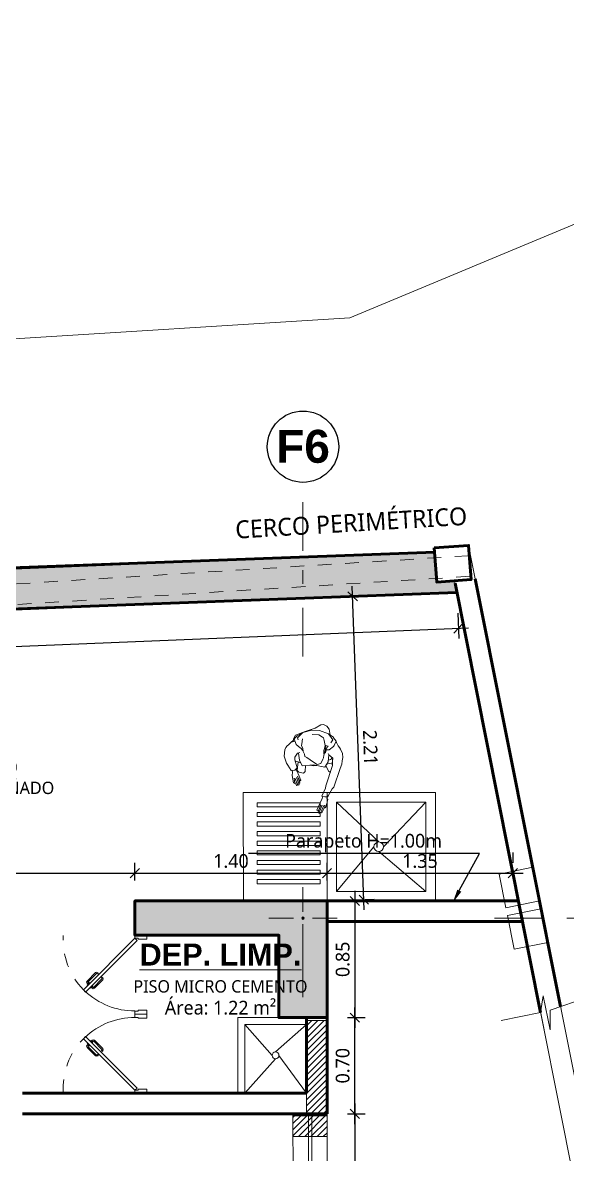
# Model space of a CAD drawing. Header units: metres. Extents: x 28 to 239, y -1 to 113.
# Drawn here: x 127.92 to 131.89, y 93.02 to 101.26 of the extents above; entities that cross this region are included whole.
import ezdxf
from ezdxf import colors
from ezdxf.entities.mleader import LeaderData, LeaderLine
from ezdxf.math import Vec2, Vec3

# ---------------------------------------------------------------- set-up
doc = ezdxf.new("R2010")
doc.units = ezdxf.units.M
doc.set_wipeout_variables(frame=1)
for name, pattern in [('CONTINUA', [0]), ('DASHED2', [0.375, 0.25, -0.125]), ('Dot & Dashed', [0.670278, 0.352778, -0.176389, 0, -0.141111])]:
    doc.linetypes.add(name, pattern=pattern)
for name, color, linetype, lineweight in [('COLUMNAS 50', 32, 'Continuous', 70), ('COLUMNETASSS', 211, 'Continuous', 20), ('Cotas varias El', 253, 'Continuous', 13), ('GRAFO 0 BLANCO', 7, 'Continuous', 0), ('GRAFO 4', 7, 'Continuous', 30), ('Letras El', 9, 'Continuous', 5), ('letras sr', 7, 'Continuous', 5), ('Mobiliario S', 133, 'Continuous', 15), ('Muros Bajos El', 200, 'Continuous', 18), ('Muros el', 144, 'Continuous', 60), ('PERSONAS', 8, 'Continuous', 0), ('PISTA', 1, 'Continuous', 5), ('Proyeccciones', 1, 'DASHED2', 18), ('Puertas El', 21, 'Continuous', 15), ('Sanitarios el', 141, 'Continuous', 15), ('Structural - Bearing_Pen_No__20', 1, 'Continuous', 0), ('texturas', 252, 'Continuous', 0), ('Vanos', 140, 'Continuous', 5)]:
    doc.layers.add(name, color=color, linetype=linetype, lineweight=lineweight)
doc.layers.add('Mobiliario', color=7, linetype='Continuous', lineweight=0, true_color=0x7f7f7f)
doc.styles.add('Generales', font='trebuc.ttf', dxfattribs={"height": 0.1})
doc.styles.add('GENERATED_STYLE_1', font='arialbd.ttf')
doc.styles.add('Santa Rosa 1 50', font='trebuc.ttf')
doc.dimstyles.new('COTAS', dxfattribs={"dimscale": 0.75, "dimtxt": 0.1, "dimasz": 0.09, "dimexe": 0.1, "dimexo": 0.2, "dimgap": 0.05, "dimtad": 1, "dimzin": 1, "dimdsep": 46, "dimtxsty": 'Generales', "dimblk": 'OBLIQUE', "dimcen": 2.5, "dimdle": 0.1, "dimadec": 0, "dimazin": 0, "dimtfac": 1, "dimtmove": 0, "dimatfit": 0, "dimfxl": 1, "dimarcsym": 0})

# ---------------------------------------------------------------- blocks, each defined once
blk = doc.blocks.new('PUERTAS DESP')
at = {"layer": 'Puertas El'}
for p, q in [((22.838, -9.194), (22.833, -9.199)), ((22.915, -9.303), (22.833, -9.221)), ((22.877, -9.155), (22.882, -9.15)), ((22.986, -9.232), (22.904, -9.15)), ((22.986, -9.254), (22.983, -9.257)), ((22.937, -9.303), (22.94, -9.3)), ((22.915, -9.808), (22.833, -9.89)), ((22.937, -9.808), (22.94, -9.811)), ((22.838, -9.917), (22.833, -9.912)), ((22.986, -9.879), (22.904, -9.961)), ((22.986, -9.857), (22.983, -9.853)), ((22.877, -9.956), (22.882, -9.961))]:
    blk.add_line(p, q, dxfattribs=at)
for points in [[(22.52, -8.787), (22.405, -8.787), (22.405, -8.825), (22.489, -8.825), (22.489, -8.815), (22.52, -8.815), (22.52, -8.787)], [(22.965, -9.254), (22.975, -9.265), (22.983, -9.257), (22.973, -9.247), (22.965, -9.254)], [(22.937, -9.282), (22.948, -9.292), (22.94, -9.3), (22.931, -9.29), (22.937, -9.282)], [(22.405, -9.517), (22.489, -9.517), (22.489, -9.525), (22.52, -9.525), (22.52, -9.555), (22.405, -9.555), (22.405, -9.517)], [(22.405, -9.594), (22.489, -9.594), (22.489, -9.586), (22.52, -9.586), (22.52, -9.555), (22.405, -9.555), (22.405, -9.594)], [(22.937, -9.829), (22.948, -9.818), (22.94, -9.811), (22.931, -9.821), (22.937, -9.829)], [(22.965, -9.856), (22.975, -9.846), (22.983, -9.853), (22.973, -9.863), (22.965, -9.856)], [(22.52, -10.324), (22.405, -10.324), (22.405, -10.286), (22.489, -10.286), (22.489, -10.296), (22.52, -10.296), (22.52, -10.324)]]:
    blk.add_lwpolyline(points, dxfattribs=at)
for points in [[(22.498, -8.837), (23, -9.339), (23.022, -9.317), (22.52, -8.815)], [(22.954, -9.249), (22.956, -9.246), (22.984, -9.273), (22.981, -9.276)], [(22.932, -9.271), (22.929, -9.273), (22.956, -9.301), (22.959, -9.298)], [(22.498, -10.274), (23, -9.772), (23.022, -9.794), (22.52, -10.296)], [(22.932, -9.84), (22.929, -9.837), (22.956, -9.81), (22.959, -9.813)], [(22.954, -9.862), (22.956, -9.865), (22.984, -9.837), (22.981, -9.835)]]:
    blk.add_lwpolyline(points, close=True, dxfattribs=at)
for points in [[(22.931, -9.29), (22.928, -9.293, -0.447405), (22.922, -9.293), (22.841, -9.212, -0.414214), (22.841, -9.207), (22.846, -9.202)], [(22.973, -9.247), (22.976, -9.245, 0.447405), (22.976, -9.239), (22.895, -9.158, 0.414214), (22.89, -9.158), (22.885, -9.163)], [(22.931, -9.821), (22.928, -9.818, 0.447405), (22.922, -9.817), (22.841, -9.898, 0.414214), (22.841, -9.904), (22.846, -9.909)], [(22.973, -9.863), (22.976, -9.866, -0.447405), (22.976, -9.872), (22.895, -9.953, -0.414214), (22.89, -9.953), (22.885, -9.948)]]:
    blk.add_lwpolyline(points, format="xyb", dxfattribs=at)
at = {"layer": 'Puertas El', "linetype": 'DASHED2', "ltscale": 0.35}
for centre, start, end in [((22.526, -8.831), 315.5256, 3.6191), ((22.526, -10.28), 356.3811, 44.4744)]:
    blk.add_arc(centre, 0.694, start, end, dxfattribs=at)
at = {"layer": 'Puertas El'}
for centre, radius, start, end in [((22.893, -9.161), 0.0154, 45, 135), ((22.844, -9.21), 0.0154, 135, 225), ((22.838, -9.202), 0.00833, 1.1782, 88.8218), ((22.885, -9.155), 0.00833, 181.1782, 268.8218), ((22.975, -9.243), 0.0154, 315, 45), ((22.52, -8.815), 0.709, 270, 313.4756), ((22.926, -9.292), 0.0154, 225, 315), ((22.52, -10.296), 0.709, 46.5244, 90), ((22.926, -9.819), 0.0154, 45, 135), ((22.844, -9.901), 0.0154, 135, 225), ((22.838, -9.908), 0.00833, 271.1782, 358.8218), ((22.975, -9.868), 0.0154, 315, 45), ((22.885, -9.956), 0.00833, 91.1782, 178.8218), ((22.893, -9.95), 0.0154, 225, 315)]:
    blk.add_arc(centre, radius, start, end, dxfattribs=at)
blk = doc.blocks.new('_Oblique')
at = {"color": 0, "linetype": 'ByBlock', "lineweight": -2}
blk.add_line((-0.5, -0.5), (0.5, 0.5), dxfattribs=at)
blk = doc.blocks.new('*D165')
at = {"layer": 'Cotas varias El', "color": 0, "linetype": 'CONTINUA', "lineweight": -2, "transparency": 16777216}
for p, q in [((125.318, 95.0645), (128.8161, 95.0645)), ((125.393, 95.0121), (125.393, 95.1395)), ((128.7411, 95.0121), (128.7411, 95.1395))]:
    blk.add_line(p, q, dxfattribs=at)
at = {"layer": 'Defpoints', "color": 0, "transparency": 16777216}
for p in [(128.7411, 95.0645), (125.393, 94.8621), (128.7411, 94.8621)]:
    blk.add_point(p, dxfattribs=at)
at = {"layer": 'Cotas varias El', "color": 0, "lineweight": -2, "transparency": 16777216, "xscale": 0.0675, "yscale": 0.0675, "zscale": 0.0675, "rotation": 180}
blk.add_blockref('_Oblique', (125.393, 95.0645), dxfattribs=at)
at = {"layer": 'Cotas varias El', "color": 0, "lineweight": -2, "transparency": 16777216, "xscale": 0.0675, "yscale": 0.0675, "zscale": 0.0675}
blk.add_blockref('_Oblique', (128.7411, 95.0645), dxfattribs=at)
at = {"layer": 'Cotas varias El', "color": 0, "transparency": 16777216, "insert": (127.0671, 95.1529), "char_height": 0.1, "attachment_point": 5, "style": 'Generales'}
blk.add_mtext('3.35', dxfattribs=at)
blk = doc.blocks.new('*D166')
at = {"layer": 'Cotas varias El', "color": 0, "linetype": 'CONTINUA', "lineweight": -2, "transparency": 16777216}
for p, q in [((128.6661, 95.0645), (130.2161, 95.0645)), ((128.7411, 95.0121), (128.7411, 95.1395)), ((130.1411, 95.0121), (130.1411, 95.1395))]:
    blk.add_line(p, q, dxfattribs=at)
at = {"layer": 'Defpoints', "color": 0, "transparency": 16777216}
for p in [(130.1411, 95.0645), (128.7411, 94.8621), (130.1411, 94.8621)]:
    blk.add_point(p, dxfattribs=at)
at = {"layer": 'Cotas varias El', "color": 0, "lineweight": -2, "transparency": 16777216, "xscale": 0.0675, "yscale": 0.0675, "zscale": 0.0675, "rotation": 180}
blk.add_blockref('_Oblique', (128.7411, 95.0645), dxfattribs=at)
at = {"layer": 'Cotas varias El', "color": 0, "lineweight": -2, "transparency": 16777216, "xscale": 0.0675, "yscale": 0.0675, "zscale": 0.0675}
blk.add_blockref('_Oblique', (130.1411, 95.0645), dxfattribs=at)
at = {"layer": 'Cotas varias El', "color": 0, "transparency": 16777216, "insert": (129.4411, 95.1529), "char_height": 0.1, "attachment_point": 5, "style": 'Generales'}
blk.add_mtext('1.40', dxfattribs=at)
blk = doc.blocks.new('*D167')
at = {"layer": 'Cotas varias El', "color": 0, "linetype": 'CONTINUA', "lineweight": -2, "transparency": 16777216}
for p, q in [((130.344, 94.9371), (130.344, 93.9371)), ((130.2911, 94.8621), (130.419, 94.8621)), ((130.2911, 94.0121), (130.419, 94.0121))]:
    blk.add_line(p, q, dxfattribs=at)
at = {"layer": 'Defpoints', "color": 0, "transparency": 16777216}
for p in [(130.1411, 94.8621), (130.1411, 94.0121), (130.344, 94.0121)]:
    blk.add_point(p, dxfattribs=at)
at = {"layer": 'Cotas varias El', "color": 0, "lineweight": -2, "transparency": 16777216, "xscale": 0.0675, "yscale": 0.0675, "zscale": 0.0675}
for p, rotation in [((130.344, 94.8621), 90), ((130.344, 94.0121), 270)]:
    blk.add_blockref('_Oblique', p, dxfattribs=dict(at, rotation=rotation))
at = {"layer": 'Cotas varias El', "color": 0, "transparency": 16777216, "insert": (130.2556, 94.4371), "char_height": 0.1, "attachment_point": 5, "rotation": 90, "style": 'Generales'}
blk.add_mtext('0.85', dxfattribs=at)
blk = doc.blocks.new('*D152')
at = {"layer": 'Cotas varias El', "color": 0, "linetype": 'CONTINUA', "lineweight": -2, "transparency": 16777216}
for p, q in [((130.344, 93.3872), (130.344, 91.3572)), ((130.2911, 93.3122), (130.419, 93.3122)), ((130.2911, 91.4322), (130.419, 91.4322))]:
    blk.add_line(p, q, dxfattribs=at)
at = {"layer": 'Defpoints', "color": 0, "transparency": 16777216}
for p in [(130.1411, 93.3122), (130.1411, 91.4322), (130.344, 91.4322)]:
    blk.add_point(p, dxfattribs=at)
at = {"layer": 'Cotas varias El', "color": 0, "lineweight": -2, "transparency": 16777216, "xscale": 0.0675, "yscale": 0.0675, "zscale": 0.0675}
for p, rotation in [((130.344, 93.3122), 90), ((130.344, 91.4322), 270)]:
    blk.add_blockref('_Oblique', p, dxfattribs=dict(at, rotation=rotation))
at = {"layer": 'Cotas varias El', "color": 0, "transparency": 16777216, "insert": (130.2556, 92.3722), "char_height": 0.1, "attachment_point": 5, "rotation": 90, "style": 'Generales'}
blk.add_mtext('1.88', dxfattribs=at)
blk = doc.blocks.new('*D170')
at = {"layer": 'Cotas varias El', "color": 0, "linetype": 'CONTINUA', "lineweight": -2, "transparency": 16777216}
for p, q in [((130.344, 93.2372), (130.344, 94.0871)), ((130.2911, 94.0121), (130.419, 94.0121)), ((130.2911, 93.3122), (130.419, 93.3122))]:
    blk.add_line(p, q, dxfattribs=at)
at = {"layer": 'Defpoints', "color": 0, "transparency": 16777216}
for p in [(130.1411, 94.0121), (130.344, 94.0121), (130.1411, 93.3122)]:
    blk.add_point(p, dxfattribs=at)
at = {"layer": 'Cotas varias El', "color": 0, "lineweight": -2, "transparency": 16777216, "xscale": 0.0675, "yscale": 0.0675, "zscale": 0.0675}
for p, rotation in [((130.344, 94.0121), 90), ((130.344, 93.3122), 270)]:
    blk.add_blockref('_Oblique', p, dxfattribs=dict(at, rotation=rotation))
at = {"layer": 'Cotas varias El', "color": 0, "transparency": 16777216, "insert": (130.2556, 93.6622), "char_height": 0.1, "attachment_point": 5, "rotation": 90, "style": 'Generales'}
blk.add_mtext('0.70', dxfattribs=at)
blk = doc.blocks.new('A$C0F2E3FFB')
at = {"layer": 'PERSONAS'}
for p, q in [((0.3161, 0.6969), (0.312, 0.6932)), ((0.312, 0.6932), (0.3311, 0.6321)), ((0.321, 0.6986), (0.3161, 0.6969)), ((0.3306, 0.6777), (0.321, 0.6986)), ((0.3264, 0.709), (0.3224, 0.7063)), ((0.3224, 0.7063), (0.3379, 0.6502)), ((0.3322, 0.7087), (0.3264, 0.709)), ((0.3356, 0.7182), (0.3307, 0.7165)), ((0.3307, 0.7165), (0.3485, 0.6496)), ((0.3355, 0.6978), (0.3322, 0.7087)), ((0.3405, 0.7189), (0.3356, 0.7182)), ((0.349, 0.6961), (0.3405, 0.7189)), ((0.3498, 0.7116), (0.3459, 0.7099)), ((0.3459, 0.7099), (0.3621, 0.6499)), ((0.3547, 0.7123), (0.3498, 0.7116)), ((0.3714, 0.6601), (0.3547, 0.7123)), ((0.3717, 0.6668), (0.3708, 0.6485)), ((0.3758, 0.6695), (0.3717, 0.6668)), ((0.3802, 0.6625), (0.3758, 0.6695)), ((0.3844, 0.6313), (0.3802, 0.6625)), ((0.3311, 0.6321), (0.3429, 0.5966)), ((0.3642, 0.5806), (0.339, 0.5783)), ((0.339, 0.5783), (0.3603, 0.5098)), ((0.3429, 0.5966), (0.3461, 0.5848)), ((0.3461, 0.5848), (0.3482, 0.5792)), ((0.3837, 0.5776), (0.3642, 0.5806)), ((0.3812, 0.5878), (0.3895, 0.599)), ((0.3824, 0.5778), (0.3812, 0.5878)), ((0.39, 0.5699), (0.3837, 0.5776)), ((0.3895, 0.599), (0.3844, 0.6313)), ((0.4149, 0.5094), (0.39, 0.5699)), ((0.0907, 0.4652), (0.0804, 0.4366)), ((0.0999, 0.4938), (0.0907, 0.4652)), ((0.1039, 0.4965), (0.0999, 0.4938)), ((0.0999, 0.457), (0.1058, 0.477)), ((0.1098, 0.4982), (0.1039, 0.4965)), ((0.1058, 0.477), (0.1098, 0.4982)), ((0.1242, 0.5139), (0.1071, 0.4828)), ((0.1078, 0.4585), (0.1337, 0.5105)), ((0.1179, 0.4483), (0.1451, 0.505)), ((0.1356, 0.5085), (0.1214, 0.4858)), ((0.1291, 0.5146), (0.1242, 0.5139)), ((0.1252, 0.4392), (0.15, 0.4883)), ((0.129, 0.4196), (0.1547, 0.4667)), ((0.1337, 0.5105), (0.1291, 0.5146)), ((0.1405, 0.4917), (0.1309, 0.4755)), ((0.1473, 0.4729), (0.133, 0.4545)), ((0.1414, 0.5091), (0.1356, 0.5085)), ((0.1464, 0.4924), (0.1405, 0.4917)), ((0.1451, 0.505), (0.1414, 0.5091)), ((0.15, 0.4883), (0.1464, 0.4924)), ((0.1522, 0.4736), (0.1473, 0.4729)), ((0.1547, 0.4667), (0.1522, 0.4736)), ((0.3603, 0.5098), (0.3622, 0.4901)), ((0.3622, 0.4901), (0.3984, 0.3221)), ((0.4263, 0.4942), (0.4149, 0.5094)), ((0.4614, 0.3392), (0.4263, 0.4942)), ((0.0703, 0.3968), (0.0366, 0.3577)), ((0.0985, 0.393), (0.0703, 0.3968)), ((0.0811, 0.4114), (0.0767, 0.396)), ((0.0804, 0.4366), (0.0811, 0.4114)), ((0.0884, 0.3102), (0.114, 0.3706)), ((0.114, 0.3706), (0.0985, 0.393)), ((0.1062, 0.3818), (0.111, 0.3895)), ((0.111, 0.3895), (0.1131, 0.3932)), ((0.1131, 0.3932), (0.129, 0.4196)), ((0.1321, 0.4039), (0.1179, 0.392)), ((0.1321, 0.4039), (0.1179, 0.392)), ((0.1179, 0.392), (0.1179, 0.3223)), ((0.1179, 0.392), (0.1179, 0.3223)), ((0.1711, 0.4086), (0.1321, 0.4039)), ((0.1711, 0.4086), (0.1321, 0.4039)), ((0.183, 0.3945), (0.1711, 0.4086)), ((0.183, 0.3945), (0.1711, 0.4086)), ((0.1805, 0.3461), (0.183, 0.3945)), ((0.1805, 0.3461), (0.183, 0.3945)), ((0.3709, 0.3711), (0.3436, 0.3271)), ((0.3877, 0.378), (0.3709, 0.3711)), ((0.3865, 0.3775), (0.3709, 0.3711)), ((0.0262, 0.3419), (0.0012, 0.2881)), ((0.0016, 0.2633), (0.0012, 0.2881)), ((0.0366, 0.3577), (0.0262, 0.3419)), ((0.0872, 0.2869), (0.0884, 0.3102)), ((0.1048, 0.2531), (0.0872, 0.2869)), ((0.1396, 0.3274), (0.0906, 0.3159)), ((0.127, 0.3072), (0.1125, 0.2507)), ((0.1396, 0.3274), (0.1179, 0.3223)), ((0.1545, 0.3513), (0.127, 0.3072)), ((0.2448, 0.333), (0.1545, 0.3513)), ((0.1828, 0.28), (0.1679, 0.273)), ((0.2407, 0.3109), (0.1828, 0.28)), ((0.2451, 0.3398), (0.2188, 0.3383)), ((0.2726, 0.3267), (0.2407, 0.3109)), ((0.3364, 0.3418), (0.2448, 0.333)), ((0.2691, 0.3357), (0.2451, 0.3398)), ((0.301, 0.3146), (0.2726, 0.3267)), ((0.3138, 0.28), (0.301, 0.3146)), ((0.318, 0.2681), (0.3138, 0.28)), ((0.3592, 0.2951), (0.3364, 0.3418)), ((0.3952, 0.299), (0.3485, 0.317)), ((0.3599, 0.2394), (0.3592, 0.2951)), ((0.3775, 0.2747), (0.3614, 0.2824)), ((0.3775, 0.2747), (0.3614, 0.2824)), ((0.3891, 0.3014), (0.3979, 0.3244)), ((0.3984, 0.3221), (0.3937, 0.2875)), ((0.3937, 0.2875), (0.3943, 0.2632)), ((0.3937, 0.2875), (0.3937, 0.2875)), ((0.3937, 0.2875), (0.3937, 0.2875)), ((0.4718, 0.3019), (0.4614, 0.3392)), ((0.4718, 0.3019), (0.4726, 0.2756)), ((0.4748, 0.2479), (0.4726, 0.2756)), ((0, 0.2365), (0.0015, 0.2623)), ((0, 0.2365), (0.0054, 0.2166)), ((0.0054, 0.2166), (0.0145, 0.2028)), ((0.0145, 0.2028), (0.0242, 0.1942)), ((0.0242, 0.1942), (0.0442, 0.1695)), ((0.0857, 0.1833), (0.0824, 0.1757)), ((0.0857, 0.1833), (0.1209, 0.2085)), ((0.1239, 0.2462), (0.1048, 0.2531)), ((0.1288, 0.2101), (0.1209, 0.2085)), ((0.1288, 0.2101), (0.1469, 0.2267)), ((0.1315, 0.1877), (0.1307, 0.1731)), ((0.1433, 0.2093), (0.1315, 0.1877)), ((0.1433, 0.2093), (0.1484, 0.2343)), ((0.1484, 0.2343), (0.157, 0.2445)), ((0.157, 0.2445), (0.1621, 0.2539)), ((0.1679, 0.273), (0.1621, 0.2539)), ((0.3148, 0.2072), (0.3161, 0.2314)), ((0.3189, 0.1924), (0.3148, 0.2072)), ((0.3161, 0.2314), (0.3192, 0.2361)), ((0.3197, 0.2457), (0.318, 0.2681)), ((0.3205, 0.1681), (0.3189, 0.1924)), ((0.3192, 0.2361), (0.3197, 0.2457)), ((0.3238, 0.23), (0.3197, 0.2457)), ((0.3303, 0.2248), (0.3238, 0.23)), ((0.3245, 0.2067), (0.3238, 0.23)), ((0.3404, 0.1768), (0.3242, 0.2147)), ((0.33, 0.1628), (0.3245, 0.2067)), ((0.3328, 0.1995), (0.3303, 0.2248)), ((0.3561, 0.1983), (0.3328, 0.1995)), ((0.3599, 0.2394), (0.3518, 0.2276)), ((0.3903, 0.1674), (0.3561, 0.1983)), ((0.3943, 0.2632), (0.3599, 0.2394)), ((0.3839, 0.2676), (0.3775, 0.2747)), ((0.3839, 0.2676), (0.3938, 0.2719)), ((0.3843, 0.2559), (0.3839, 0.2676)), ((0.4482, 0.1828), (0.4675, 0.2157)), ((0.4675, 0.2157), (0.4748, 0.2479)), ((0.0442, 0.1695), (0.0607, 0.1516)), ((0.0442, 0.1695), (0.0742, 0.1582)), ((0.0607, 0.1516), (0.0602, 0.1419)), ((0.0602, 0.1419), (0.0741, 0.1101)), ((0.0824, 0.1757), (0.066, 0.1406)), ((0.0868, 0.1124), (0.066, 0.1406)), ((0.1477, 0.0704), (0.0741, 0.1101)), ((0.1206, 0.0912), (0.0868, 0.1124)), ((0.0983, 0.1457), (0.0926, 0.1296)), ((0.0926, 0.1296), (0.1288, 0.0811)), ((0.1307, 0.1731), (0.1334, 0.1323)), ((0.26, 0.0859), (0.2928, 0.1017)), ((0.2928, 0.1017), (0.2999, 0.1061)), ((0.2999, 0.1061), (0.3087, 0.128)), ((0.3087, 0.128), (0.3205, 0.1681)), ((0.3368, 0.0703), (0.3779, 0.1147)), ((0.3398, 0.073), (0.3806, 0.0937)), ((0.3447, 0.1668), (0.3404, 0.1768)), ((0.3779, 0.1147), (0.3647, 0.1416)), ((0.3806, 0.0937), (0.3818, 0.097)), ((0.3818, 0.097), (0.4055, 0.1229)), ((0.3928, 0.1595), (0.3903, 0.1674)), ((0.4055, 0.1229), (0.3928, 0.1595)), ((0.4037, 0.1269), (0.4089, 0.1334)), ((0.4089, 0.1334), (0.4258, 0.1578)), ((0.4258, 0.1578), (0.4382, 0.169)), ((0.4382, 0.169), (0.4482, 0.1828)), ((0.1288, 0.0811), (0.2002, 0.0551)), ((0.1477, 0.0704), (0.2264, 0.0372)), ((0.1974, 0.0562), (0.1477, 0.0704)), ((0.2002, 0.0551), (0.2631, 0.0518)), ((0.2068, 0.0887), (0.26, 0.0859)), ((0.2264, 0.0372), (0.2683, 0.003)), ((0.2631, 0.0518), (0.3368, 0.0703)), ((0.2683, 0.003), (0.2895, 0)), ((0.2895, 0), (0.3172, 0.0102)), ((0.3172, 0.0102), (0.3396, 0.0313)), ((0.3525, 0.0795), (0.3396, 0.0313))]:
    blk.add_line(p, q, dxfattribs=at)
blk = doc.blocks.new('lav')
at = {"layer": 'Sanitarios el'}
for p, q in [((-0.2095, 0.6924), (-0.475, 0.362)), ((-0.5025, 0.3208), (-0.847, 0.5652)), ((-0.0823, 0.055), (-0.4338, 0.3345)), ((-0.7198, -0.0722), (-0.4613, 0.2933))]:
    blk.add_line(p, q, dxfattribs=at)
blk.add_lwpolyline([(-0.9293, 0.6202), (-1.0486, 1.2183), (-0.2739, 1.3728), (-0.1546, 0.7747)], dxfattribs=at)
for points in [[(-0.3168, 0.7933), (-0.2874, 0.7991), (-0.3774, 1.2502), (-0.4068, 1.2444)], [(-0.7973, 0.6974), (-0.7679, 0.7033), (-0.8579, 1.1544), (-0.8873, 1.1485)], [(-0.7287, 0.7111), (-0.6992, 0.717), (-0.7892, 1.1681), (-0.8187, 1.1622)], [(-0.66, 0.7248), (-0.6306, 0.7306), (-0.7206, 1.1818), (-0.75, 1.1759)], [(-0.5914, 0.7385), (-0.5619, 0.7443), (-0.6519, 1.1955), (-0.6814, 1.1896)], [(-0.5227, 0.7522), (-0.4933, 0.758), (-0.5833, 1.2091), (-0.6127, 1.2033)], [(-0.4541, 0.7659), (-0.4246, 0.7717), (-0.5146, 1.2228), (-0.5441, 1.217)], [(-0.3854, 0.7796), (-0.356, 0.7854), (-0.446, 1.2365), (-0.4754, 1.2307)], [(-0.866, 0.6837), (-0.8365, 0.6896), (-0.9265, 1.1407), (-0.956, 1.1348)], [(-0.7747, -0.1546), (0, 0), (-0.1546, 0.7747), (-0.9293, 0.6202)], [(-0.7198, -0.0722), (-0.0823, 0.055), (-0.2095, 0.6924), (-0.847, 0.5652)]]:
    blk.add_lwpolyline(points, close=True, dxfattribs=at)
blk.add_circle((-0.4682, 0.3277), 0.035, dxfattribs=at)
at = {"xscale": 0.9000000000000001, "yscale": 0.9000000000000001, "zscale": 0.9000000000000001, "rotation": 287.5263917512739}
blk.add_blockref('A$C0F2E3FFB', (-1.4982, 0.7966), dxfattribs=at)
blk = doc.blocks.new('*D381')
at = {"layer": 'Defpoints', "color": 0, "transparency": 16777216}
for p in [(130.059, 97.0717), (130.3273, 97.0817), (130.1411, 94.8621)]:
    blk.add_point(p, dxfattribs=at)
at = {"layer": 'GRAFO 0 BLANCO', "color": 0, "lineweight": -2, "transparency": 16777216}
for p, q in [((130.4123, 94.7971), (130.3245, 97.1566)), ((130.2089, 97.0773), (130.4023, 97.0845)), ((130.291, 94.8677), (130.4844, 94.8749))]:
    blk.add_line(p, q, dxfattribs=at)
at = {"layer": 'GRAFO 0 BLANCO', "color": 0, "lineweight": -2, "transparency": 16777216, "xscale": 0.0675, "yscale": 0.0675, "zscale": 0.0675}
for p, rotation in [((130.3273, 97.0817), 92.12965760974426), ((130.4095, 94.8721), 272.1296576097442)]:
    blk.add_blockref('_Oblique', p, dxfattribs=dict(at, rotation=rotation))
at = {"layer": 'GRAFO 0 BLANCO', "color": 0, "transparency": 16777216, "insert": (130.4567, 95.9802), "char_height": 0.1, "attachment_point": 5, "rotation": 272.12966, "style": 'Generales'}
blk.add_mtext('2.21', dxfattribs=at)
blk = doc.blocks.new('*D382')
at = {"layer": 'Defpoints', "color": 0, "transparency": 16777216}
for p in [(131.0879, 97.11), (131.0985, 96.8492), (123.2161, 96.7885)]:
    blk.add_point(p, dxfattribs=at)
at = {"layer": 'GRAFO 0 BLANCO', "color": 0, "lineweight": -2, "transparency": 16777216}
for p, q in [((131.094, 96.9601), (131.1016, 96.7742)), ((123.1518, 96.5246), (131.1735, 96.8522)), ((123.2222, 96.6386), (123.2298, 96.4527))]:
    blk.add_line(p, q, dxfattribs=at)
at = {"layer": 'GRAFO 0 BLANCO', "color": 0, "lineweight": -2, "transparency": 16777216, "xscale": 0.0675, "yscale": 0.0675, "zscale": 0.0675}
for p, rotation in [((131.0985, 96.8492), 2.338712561333975), ((123.2267, 96.5277), 182.3387125613339)]:
    blk.add_blockref('_Oblique', p, dxfattribs=dict(at, rotation=rotation))
at = {"layer": 'GRAFO 0 BLANCO', "color": 0, "transparency": 16777216, "insert": (127.159, 96.7767), "char_height": 0.1, "attachment_point": 5, "rotation": 2.33871, "style": 'Generales'}
blk.add_mtext('7.88', dxfattribs=at)
blk = doc.blocks.new('*D383')
at = {"layer": 'Cotas varias El', "color": 0, "linetype": 'CONTINUA', "lineweight": -2, "transparency": 16777216}
for p, q in [((131.496, 95.2145), (131.496, 95.1395)), ((130.0661, 95.0645), (131.571, 95.0645)), ((130.1411, 95.0121), (130.1411, 95.1395))]:
    blk.add_line(p, q, dxfattribs=at)
at = {"layer": 'Defpoints', "color": 0, "transparency": 16777216}
for p in [(131.496, 95.0645), (131.496, 95.0645), (130.1411, 94.8621)]:
    blk.add_point(p, dxfattribs=at)
at = {"layer": 'Cotas varias El', "color": 0, "lineweight": -2, "transparency": 16777216, "xscale": 0.0675, "yscale": 0.0675, "zscale": 0.0675, "rotation": 180}
blk.add_blockref('_Oblique', (130.1411, 95.0645), dxfattribs=at)
at = {"layer": 'Cotas varias El', "color": 0, "lineweight": -2, "transparency": 16777216, "xscale": 0.0675, "yscale": 0.0675, "zscale": 0.0675}
blk.add_blockref('_Oblique', (131.496, 95.0645), dxfattribs=at)
at = {"layer": 'Cotas varias El', "color": 0, "transparency": 16777216, "insert": (130.8186, 95.1529), "char_height": 0.1, "attachment_point": 5, "style": 'Generales'}
blk.add_mtext('1.35', dxfattribs=at)
blk = doc.blocks.new('SWSW')
at = {"layer": 'Proyeccciones', "color": 165, "linetype": 'DASHED2', "lineweight": 9, "ltscale": 0.4, "true_color": 0x5e67af}
for points in [[(69.476, 4.1027), (65.2447, 3.8396), (58.0417, 3.3918)], [(69.4853, 3.953), (65.254, 3.6899), (58.051, 3.2421)]]:
    blk.add_lwpolyline(points, dxfattribs=at)

msp = doc.modelspace()

# ---------------------------------------------------------------- hatches: boundary and pattern name
h = msp.add_hatch()
h.set_pattern_fill('AR-CONC', color=256, scale=0.001)
h.paths.add_polyline_path([(123.0411, 96.7885), (123.2161, 96.7978), (123.2161, 97.0922), (122.7411, 97.073), (122.7411, 97.073), (122.7411, 96.5121), (119.4411, 96.5121), (119.4411, 95.162), (119.7411, 95.162), (119.7411, 96.2121), (123.0411, 96.2121)])
h.paths.add_polyline_path([(126.5912, 97.2288), (123.2161, 97.0922), (123.2161, 96.7978), (124.4345, 96.8626), (126.5912, 96.9428)])
h.paths.add_polyline_path([(129.9661, 97.3653), (126.9411, 97.2429), (126.9411, 96.9558), (129.9661, 97.0683)])
h.paths.add_polyline_path([(130.9253, 97.4041), (130.9249, 97.4041), (129.9661, 97.3653), (129.9661, 97.0683), (131.0879, 97.11), (131.0709, 97.195), (130.9414, 97.1855)])
h.paths.add_polyline_path([(126.9411, 97.2429), (126.5912, 97.2288), (126.5912, 96.9428), (126.9411, 96.9558)])
h.paths.add_polyline_path([(122.8227, 96.2677), (122.8227, 96.5853), (122.6126, 96.5853), (122.6126, 96.2677)], flags=24)
at = {"layer": 'GRAFO 0 BLANCO', "true_color": 0xc7c8ca}
h = msp.add_hatch(color=9, dxfattribs=at)
h.dxf.hatch_style = 1
h.paths.add_polyline_path([(128.7411, 94.8621), (128.7411, 94.6121), (129.7911, 94.6121), (129.7911, 94.0121), (130.1411, 94.0121), (130.1411, 94.8621)])
at = {"layer": 'texturas'}
h = msp.add_hatch(dxfattribs=at)
h.set_pattern_fill('ANSI31', color=256, scale=0.01, angle=-180)
h.set_pattern_definition([(225, (-19.737086, 227.507022), (0.0224506403, -0.0224506403), [])])
h.paths.add_polyline_path([(130.1411, 93.9921), (129.9911, 93.9921), (129.9911, 93.3122), (130.1411, 93.3122)])
h = msp.add_hatch(dxfattribs=at)
h.set_pattern_fill('ANSI31', color=256, scale=0.01, angle=-180)
h.set_pattern_definition([(225, (-19.737145, 227.34101), (0.0224506403, -0.0224506403), [])])
h.paths.add_polyline_path([(130.1411, 93.2962), (129.8932, 93.2962), (129.8932, 93.1462), (130.1411, 93.1462)])

# ---------------------------------------------------------------- linework, layer by layer
at = {"layer": 'COLUMNAS 50', "linetype": 'Continuous'}
msp.add_lwpolyline([(130.9231, 97.4348), (130.9414, 97.1855), (131.1907, 97.2038), (131.1724, 97.4531), (130.9231, 97.4348)], dxfattribs=at)
msp.add_lwpolyline([(130.1411, 94.8621), (128.7411, 94.8621), (128.7411, 94.6121), (129.7911, 94.6121), (129.7911, 94.0121), (130.1411, 94.0121)], close=True, dxfattribs=at)
msp.add_lwpolyline([(130.1411, 94.8621), (128.7411, 94.8621), (128.7411, 94.6121), (129.7911, 94.6121), (129.7911, 94.0121), (130.1411, 94.0121)], close=True, dxfattribs=at)
at = {"layer": 'COLUMNETASSS'}
for points in [[(130.1411, 93.9921), (129.9911, 93.9921), (129.9911, 93.3122), (130.1411, 93.3122)], [(130.1411, 93.2962), (129.8932, 93.2962), (129.8932, 93.1462), (130.1411, 93.1462)]]:
    msp.add_lwpolyline(points, close=True, dxfattribs=at)
at = {"layer": 'Cotas varias El', "linetype": 'Dot & Dashed'}
msp.add_line((129.9661, 96.6439), (129.9661, 97.9117), dxfattribs=at)
at = {"layer": 'Cotas varias El', "elevation": -2.5521}
msp.add_lwpolyline([(131.4097, 93.9926), (131.6983, 94.0502), (131.7169, 94.1705), (131.7674, 93.923), (131.7674, 94.0664), (132.0375, 94.1601)], dxfattribs=at)
at = {"layer": 'GRAFO 0 BLANCO'}
msp.add_lwpolyline([(119.4411, 96.5121), (119.4411, 95.162), (119.7411, 95.162), (119.7411, 96.2121), (123.0411, 96.2121), (123.0411, 96.7885), (131.0879, 97.11), (131.0709, 97.195), (130.9414, 97.1855), (130.9253, 97.4041), (122.7411, 97.073), (122.7411, 96.5121), (119.4411, 96.5121)], close=True, dxfattribs=at)
at = {"layer": 'GRAFO 0 BLANCO', "color": 7, "linetype": 'Continuous'}
for points in [[(131.2213, 97.208), (131.8428, 94.0925)], [(131.0742, 97.1786), (131.4933, 95.078)], [(131.5422, 94.8328), (131.5535, 94.7759)], [(131.6025, 94.5308), (131.6983, 94.0502)]]:
    msp.add_lwpolyline(points, dxfattribs=at)
at = {"layer": 'GRAFO 0 BLANCO', "color": 7, "linetype": 'Continuous', "flags": 128}
for points in [[(131.0709, 97.195), (131.4933, 95.078)], [(131.5422, 94.8328), (131.5535, 94.7759)], [(131.6025, 94.5308), (131.7234, 93.9245)]]:
    msp.add_lwpolyline(points, dxfattribs=at)
at = {"layer": 'GRAFO 4', "linetype": 'Continuous'}
msp.add_circle((129.9661, 98.1717), 0.26, dxfattribs=at)
at = {"layer": 'Mobiliario', "lineweight": 0}
msp.add_line((130.307, 99.1111), (135.4785, 101.2611), dxfattribs=at)
at = {"layer": 'Mobiliario S'}
for p, q in [((129.7411, 93.7371), (129.5411, 93.9621)), ((129.7661, 93.7621), (129.9911, 93.9621)), ((129.7661, 93.7121), (129.5411, 93.4622)), ((129.9911, 93.4622), (129.7911, 93.7371))]:
    msp.add_line(p, q, dxfattribs=at)
at = {"layer": 'Mobiliario S', "linetype": 'Continuous'}
msp.add_circle((129.7661, 93.7371), 0.025, dxfattribs=at)
at = {"layer": 'Muros Bajos El', "ltscale": 0.05}
for points in [[(129.4911, 93.4622), (129.4911, 94.0121), (129.9911, 94.0121)], [(129.5411, 93.4622), (129.5411, 93.9621), (129.9911, 93.9621)]]:
    msp.add_lwpolyline(points, dxfattribs=at)
at = {"layer": 'Muros el', "ltscale": 0.05}
for points in [[(130.9272, 97.4042), (124.421, 97.1623), (122.7411, 97.073), (122.7411, 97.073)], [(130.9272, 97.4042), (124.421, 97.1623), (123.0411, 97.0889)], [(131.0879, 97.11), (124.4345, 96.8626), (123.0411, 96.7885)], [(129.9911, 94.0121), (129.9911, 93.4622)], [(130.1411, 94.0121), (130.1411, 93.3122)], [(127.9226, 93.4622), (129.9911, 93.4622)], [(127.9226, 93.3122), (130.1411, 93.3122)]]:
    msp.add_lwpolyline(points, dxfattribs=at)
at = {"layer": 'PISTA', "color": 7}
msp.add_line((119.3493, 98.4187), (130.307, 99.1111), dxfattribs=at)
at = {"layer": 'Structural - Bearing_Pen_No__20', "linetype": 'Continuous'}
for p, q in [((129.9661, 94.7821), (129.9661, 94.9621)), ((129.8961, 94.7371), (129.7161, 94.7371)), ((130.0361, 94.7371), (130.2161, 94.7371)), ((129.9661, 94.1621), (129.9661, 94.6921))]:
    msp.add_line(p, q, dxfattribs=at)
msp.add_circle((129.9661, 94.7371), 0.00871, dxfattribs=at)
msp.add_point((129.9661, 94.7371), dxfattribs=at)
at = {"layer": 'Vanos', "linetype": 'Continuous'}
for p, q in [((129.8934, 91.4322), (129.8932, 93.3122)), ((130.0061, 93.3122), (130.0061, 91.4322)), ((130.0311, 91.4322), (130.0311, 93.3122)), ((130.1411, 93.3122), (130.1411, 91.6022))]:
    msp.add_line(p, q, dxfattribs=at)

# ---------------------------------------------------------------- block references
at = {"layer": 'Cotas varias El', "xscale": -1, "rotation": 101.2827783072385}
msp.add_blockref('lav', (130.9311, 94.8621), dxfattribs=at)
at = {"layer": 'GRAFO 0 BLANCO'}
msp.add_blockref('SWSW', (61.6964, 93.2744), dxfattribs=at)
at = {"layer": 'Muros el', "xscale": -0.7480500551845325, "yscale": 0.7480500551845325, "zscale": 0.7480500551845325}
msp.add_blockref('PUERTAS DESP', (145.5872, 101.1851), dxfattribs=at)

# ---------------------------------------------------------------- texts
at = {"insert": (130.1621, 98.051), "char_height": 0.24, "width": 1.011031258713047e-14, "attachment_point": 9, "rotation": 0, "style": 'GENERATED_STYLE_1'}
msp.add_mtext('F6', dxfattribs=at)
at = {"layer": 'Letras El', "char_height": 0.209, "attachment_point": 1, "style": 'Santa Rosa 1 50'}
for s, width, insert in [('\\pxqc;{\\fSwis721 Ex BT|b1|i0|c0|p34;\\H0.76555x;\\LPATIO\\P\\fTrebuchet MS|b0|i0|c0|p34;\\H0.5625x;\\lPISO CEMENTO FROTACHADO BRUÑADO\\PArea:17.80 m²}', 1.398802, (126.7612, 96.148, -2.5521)), ('\\pxqc;{\\fSwis721 Ex BT|b1|i0|c0|p34;\\H0.76555x;\\LDEP. LIMP.\\H1.30625x;\\P\\fTrebuchet MS|b0|i0|c0|p34;\\H0.43062x;\\lPISO MICRO CEMENTO\\P\\H1.11111x;Área: 1.22 m²}', 2.701696, (128.0138, 94.5517, -2.5521))]:
    msp.add_mtext_dynamic_manual_height_columns(s, width=width, gutter_width=1, heights=[0], dxfattribs=dict(at, insert=insert))
at = {"layer": 'letras sr', "insert": (130.3132, 97.6819), "char_height": 0.13, "width": 2.474158, "attachment_point": 2, "rotation": 3.43268, "style": 'Generales'}
msp.add_mtext('\\pxqc;CERCO PERIMÉTRICO', dxfattribs=at)

# ---------------------------------------------------------------- dimensions: what is measured, and where the dimension line sits
at = {"layer": 'Cotas varias El'}
for base, p1, p2, picture, middle in [((128.7411, 95.0645), (125.393, 94.8621), (128.7411, 94.8621), '*D165', (127.0671, 95.1529)), ((130.1411, 95.0645), (128.7411, 94.8621), (130.1411, 94.8621), '*D166', (129.4411, 95.1529))]:
    dim = msp.add_linear_dim(base=base, p1=p1, p2=p2, dimstyle='COTAS', override={"dimtmove": 1}, dxfattribs=at)
    dim.commit()
    dim.dimension.update_dxf_attribs({"geometry": picture, "text_midpoint": middle})
dim = msp.add_linear_dim(base=(130.344, 94.0121), p1=(130.1411, 94.8621), p2=(130.1411, 94.0121), angle=90, dimstyle='COTAS', dxfattribs=at)
dim.commit()
dim.dimension.update_dxf_attribs({"geometry": '*D167', "text_midpoint": (130.2556, 94.4371)})
for base, p2, picture, middle in [((130.344, 94.0121), (130.1411, 94.0121), '*D170', (130.2556, 93.6622)), ((130.344, 91.4322), (130.1411, 91.4322), '*D152', (130.2556, 92.3722))]:
    dim = msp.add_linear_dim(base=base, p1=(130.1411, 93.3122), p2=p2, angle=90, dimstyle='COTAS', override={"dimtmove": 1}, dxfattribs=at)
    dim.commit()
    dim.dimension.update_dxf_attribs({"geometry": picture, "text_midpoint": middle})
at = {"layer": 'GRAFO 0 BLANCO'}
for p1, p2, distance, picture, middle in [((130.1411, 94.8621), (130.059, 97.0717), -0.2685, '*D381', (130.4567, 95.9802)), ((123.2161, 96.7885), (131.0879, 97.11), -0.261, '*D382', (127.159, 96.7767))]:
    dim = msp.add_aligned_dim(p1=p1, p2=p2, distance=distance, dimstyle='COTAS', dxfattribs=at)
    dim.commit()
    dim.dimension.update_dxf_attribs({"geometry": picture, "text_midpoint": middle})

# ---------------------------------------------------------------- leaders
at = {"layer": 'Letras El'}
ml = msp.add_multileader_mtext('Standard', dxfattribs=at)
ml.set_content('{\\H0.86957x;Parapeto H=1.00m} ', color=256, style='Generales')
ml.set_leader_properties()
ml.build(insert=Vec2(0, 0))
ml.multileader.update_dxf_attribs({"text_right_attachment_type": 6, "dogleg_length": 0.36, "arrow_head_size": 0.1})
ctx = ml.context
ctx.base_point, ctx.char_height, ctx.arrow_head_size, ctx.landing_gap_size, ctx.plane_origin = Vec3(129.7658, 95.2792, -2.5521), 0.115, 0.1, 0.09, Vec3(129.0718, 95.6749, -2.5521)
ctx.right_attachment, ctx.text_align_type = 6, 2
notes = []
notes.append((ctx, [(1, (1, 1, 0), (131.2516, 95.2076, -2.5521), (-1, 0), 0.1826, [(0, [(131.0578, 94.8495, -2.5521)], 0, [])])]))
ctx.mtext.insert, ctx.mtext.alignment, ctx.mtext.flow_direction = Vec3(130.979, 95.3509, -2.5521), 3, 5
for ctx, leaders in notes:
    for number, flags, end, landing, length, lines in leaders:
        leader = LeaderData()
        leader.index, (leader.has_last_leader_line, leader.has_dogleg_vector, leader.attachment_direction) = number, flags
        leader.last_leader_point, leader.dogleg_vector, leader.dogleg_length = Vec3(end), Vec3(landing), length
        for number, points, colour, breaks in lines:
            line = LeaderLine()
            line.index, line.vertices, line.color, line.breaks = number, Vec3.list(points), colors.encode_raw_color(colour), breaks
            leader.lines.append(line)
        ctx.leaders.append(leader)

# ---------------------------------------------------------------- next in the draw order: wipeouts: each hides what was drawn before it
at = {"linetype": 'Continuous'}
msp.add_wipeout([(131.6404, 95.1073), (131.3952, 95.0584), (131.4441, 94.8133), (131.6893, 94.8622)], dxfattribs=at).dxf.layer = 'GRAFO 0 BLANCO'

# ---------------------------------------------------------------- next in the draw order: linework, layer by layer
at = {"layer": 'GRAFO 0 BLANCO', "color": 7, "linetype": 'Continuous'}
msp.add_lwpolyline([(131.6404, 95.1073), (131.3952, 95.0584), (131.4441, 94.8133), (131.6893, 94.8622)], close=True, dxfattribs=at)
at = {"layer": 'Muros el', "ltscale": 0.05}
msp.add_line((130.1411, 94.8621), (131.5364, 94.8621), dxfattribs=at)

# ---------------------------------------------------------------- next in the draw order: dimensions: what is measured, and where the dimension line sits
at = {"layer": 'Cotas varias El'}
dim = msp.add_linear_dim(base=(131.496, 95.0645), p1=(130.1411, 94.8621), p2=(131.496, 95.0645), dimstyle='COTAS', override={"dimtmove": 1}, dxfattribs=at)
dim.commit()
dim.dimension.update_dxf_attribs({"geometry": '*D383', "text_midpoint": (130.8186, 95.1529)})

# ---------------------------------------------------------------- next in the draw order: wipeouts: each hides what was drawn before it
at = {"linetype": 'Continuous'}
msp.add_wipeout([(131.7006, 94.8053), (131.4555, 94.7564), (131.5044, 94.5112), (131.7496, 94.5601)], dxfattribs=at).dxf.layer = 'GRAFO 0 BLANCO'

# ---------------------------------------------------------------- next in the draw order: linework, layer by layer
at = {"layer": 'Cotas varias El', "linetype": 'Dot & Dashed'}
msp.add_line((131.3609, 94.7371), (132.3907, 94.7371), dxfattribs=at)
at = {"layer": 'GRAFO 0 BLANCO', "linetype": 'Continuous'}
for p, q in [((131.1724, 97.4531), (141.6042, 45.1653)), ((131.1724, 97.4531), (141.6042, 45.1653)), ((131.5422, 94.8328), (131.5535, 94.7759)), ((131.6025, 94.5308), (132.1405, 91.8339))]:
    msp.add_line(p, q, dxfattribs=at)
at = {"layer": 'GRAFO 0 BLANCO', "color": 7, "linetype": 'Continuous'}
msp.add_lwpolyline([(131.7006, 94.8053), (131.4555, 94.7564), (131.5044, 94.5112), (131.7496, 94.5601)], close=True, dxfattribs=at)
at = {"layer": 'Muros el', "ltscale": 0.05}
msp.add_line((130.1411, 94.7121), (131.5663, 94.7121), dxfattribs=at)
for points in [[(131.2213, 97.208), (131.8428, 94.0925)], [(131.0742, 97.1786), (131.6983, 94.0502)]]:
    msp.add_lwpolyline(points, dxfattribs=at)

doc.saveas('drawing.dxf')
